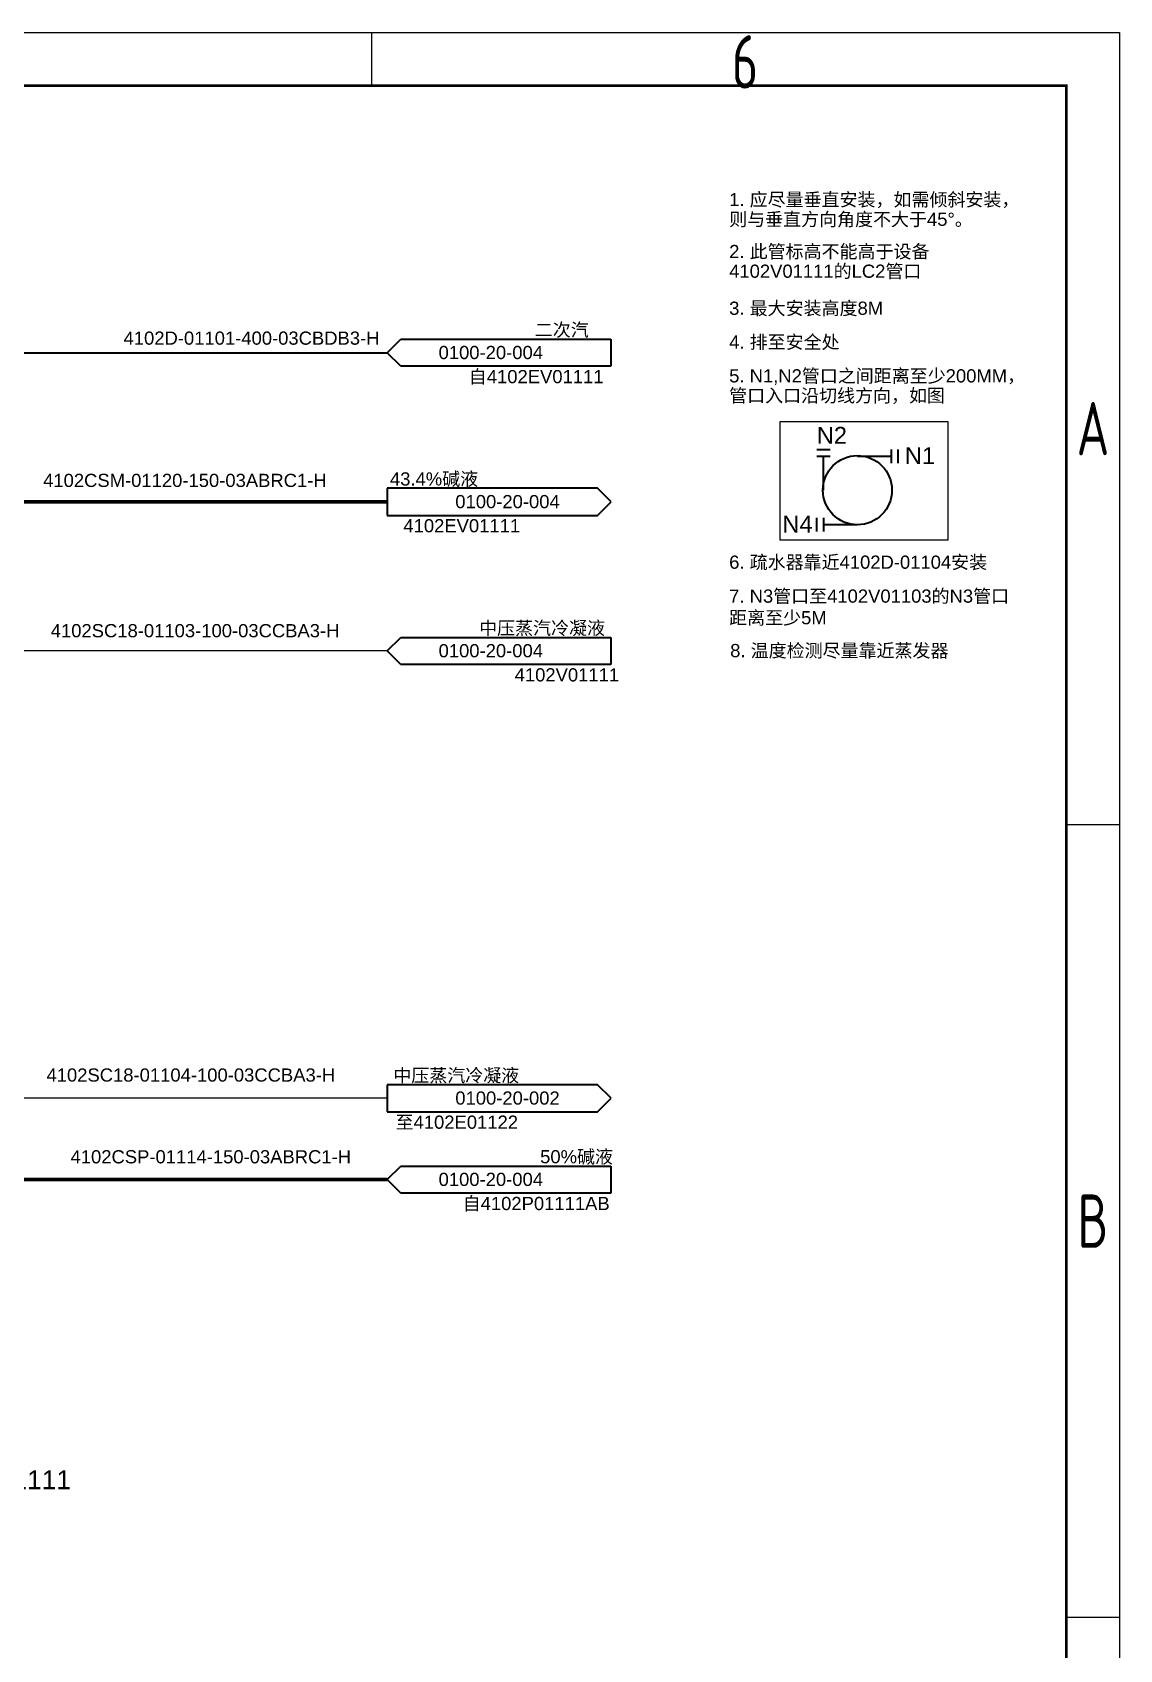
# Model space of a CAD drawing. Extents: x 757 to 8510, y -6585 to 527.
# Drawn here: x 4045.1 to 4248.8, y -580.7 to -277.6 of the extents above; entities that cross this region are included whole.
import ezdxf
from ezdxf.enums import TextEntityAlignment as Align
from ezdxf.xclip import XClip

# ---------------------------------------------------------------- set-up
doc = ezdxf.new("R2010")
doc.units = 0
doc.header["$MEASUREMENT"] = 0
doc.header["$XCLIPFRAME"] = 2
doc.layers.get('0').update_dxf_attribs({"linetype": 'CONTINUOUS'})
for name, color, linetype in [('10', 7, 'CONTINUOUS'), ('11', 7, 'CONTINUOUS'), ('ConsistencyChecks', 7, 'CONTINUOUS'), ('Default', 6, 'CONTINUOUS'), ('DrawingBorder', 7, 'CONTINUOUS'), ('Notes', 7, 'CONTINUOUS'), ('PUB_TITLE', 1, 'CONTINUOUS'), ('图框', 92, 'CONTINUOUS')]:
    doc.layers.add(name, color=color, linetype=linetype)
doc.styles.add('Arial', font='arial.ttf')
doc.styles.add('CD-Title Block', font='gbenor.shx', dxfattribs={"width": 0.8, "bigfont": 'gbcbig.shx'})
doc.styles.add('txt.shx', font='arial.ttf')

# ---------------------------------------------------------------- blocks, each defined once
blk = doc.blocks.new('0103-20-002-EMBED 2_DWG')
at = {"layer": 'Notes', "color": 7, "linetype": 'Continuous', "lineweight": 35}
for p, q in [((30.9, 21.15), (31, 21.15)), ((31.45, 21.15), (31.45, 21.05)), ((31.5, 21.05), (31.5, 21.15)), ((30.9, 21.1), (31, 21.1)), ((30.95, 20.85), (30.95, 21.1)), ((31.2, 21.1), (31.45, 21.1)), ((30.9, 20.545), (30.9, 20.645)), ((30.95, 20.645), (30.95, 20.545)), ((31.2, 20.595), (30.95, 20.595))]:
    blk.add_line(p, q, dxfattribs=at)
blk.add_circle((31.2, 20.85), 0.255, dxfattribs=at)
at = {"layer": 'Notes', "color": 7, "style": 'Arial'}
for s, p in [('N2', (30.9, 21.317)), ('N1', (31.55, 21.167)), ('N4', (30.646, 20.662))]:
    blk.add_text(s, height=0.125, dxfattribs=at).set_placement(p, align=Align.TOP_LEFT)
blk = doc.blocks.new('OFF-DRAWING1', base_point=(-22.23, 0))
at = {"color": 0, "linetype": 'ByBlock', "lineweight": -2}
for p, q in [((-3.81, 2.54), (-43.18, 2.54)), ((-43.18, 2.54), (-43.18, -2.54)), ((-1.27, 0), (-3.81, 2.54)), ((-3.81, -2.54), (-1.27, 0)), ((-43.18, -2.54), (-3.81, -2.54))]:
    blk.add_line(p, q, dxfattribs=at)
blk = doc.blocks.new('A1图框_H')
at = {"layer": '图框', "linetype": 'Continuous'}
for p, q in [((-130.16, 584), (-130.16, 574)), ((10, 435.5), (0, 435.5)), ((10, 287), (0, 287))]:
    blk.add_line(p, q, dxfattribs=at)
blk.add_lwpolyline([(-831, 584), (10, 584), (10, -10), (-831, -10)], close=True, dxfattribs=at)
at = {"layer": '图框', "linetype": 'Continuous', "const_width": 0.5}
blk.add_lwpolyline([(-806, 574), (0, 574), (0, 0), (-806, 0)], close=True, dxfattribs=at)
at = {"layer": '图框', "linetype": 'Continuous', "style": 'CD-Title Block', "width": 0.8}
for s, p in [('6', (-60.16, 578.47)), ('A', (5, 509.75)), ('B', (5, 361.25))]:
    blk.add_text(s, height=10, dxfattribs=at).set_placement(p, align=Align.MIDDLE)

msp = doc.modelspace()

# ---------------------------------------------------------------- linework, layer by layer
at = {"layer": '11', "color": 56, "linetype": 'Continuous', "lineweight": 35, "true_color": 0x808000}
msp.add_line((3764.57, -337.68), (4111.57, -337.68), dxfattribs=at)
at = {"layer": '11', "color": 56, "linetype": 'Continuous', "lineweight": 70, "true_color": 0x808000}
for points in [[(3995.36, -365.62), (4111.57, -365.62)], [(4111.57, -492.62), (3987.11, -492.62), (3987.11, -509.13)]]:
    msp.add_lwpolyline(points, dxfattribs=at)
at = {"layer": '11', "color": 30, "linetype": 'Continuous', "lineweight": 25, "true_color": 0xff8000}
for points in [[(4111.57, -393.56), (3981.39, -393.56)], [(4111.57, -477.38), (3981.39, -477.38)]]:
    msp.add_lwpolyline(points, dxfattribs=at)
at = {"layer": 'ConsistencyChecks', "color": 7, "linetype": 'Continuous', "lineweight": 9}
for p in [(4111.57, -337.68), (4111.57, -393.56), (4111.57, -477.38)]:
    msp.add_point(p, dxfattribs=at)
at = {"layer": 'ConsistencyChecks', "color": 5, "linetype": 'Continuous', "lineweight": 9}
for p in [(4111.57, -365.62), (4111.57, -492.62)]:
    msp.add_point(p, dxfattribs=at)
at = {"layer": 'PUB_TITLE', "color": 2}
msp.add_lwpolyline([(3407.75, -277.65), (4248.75, -277.65), (4248.75, -871.65), (3407.75, -871.65)], close=True, dxfattribs=at)

# ---------------------------------------------------------------- block references
at = {"layer": '11', "color": 56, "linetype": 'Continuous', "lineweight": 35, "true_color": 0x808000, "xscale": -1}
for p in [(4132.52, -337.68), (4132.52, -393.56), (4132.52, -492.62)]:
    msp.add_blockref('OFF-DRAWING1', p, dxfattribs=at)
at = {"layer": '11', "color": 56, "linetype": 'Continuous', "lineweight": 35, "true_color": 0x808000}
for p in [(4132.52, -365.62), (4132.52, -477.38)]:
    msp.add_blockref('OFF-DRAWING1', p, dxfattribs=at)
at = {"layer": 'DrawingBorder', "linetype": 'ByBlock'}
ref = msp.add_blockref('0103-20-002-EMBED 2_DWG', (3407.15, -893.03), dxfattribs=dict(at, xscale=25.4, yscale=25.4, zscale=25.4))
XClip(ref).set_block_clipping_path([(30.6284327675, 20.4833356637), (31.8698500315, 21.3538607252)])
at = {"layer": '图框', "linetype": 'Continuous'}
msp.add_blockref('A1图框_H', (4238.75, -861.65), dxfattribs=at)

# ---------------------------------------------------------------- texts
at = {"layer": '10', "color": 7, "style": 'Arial'}
msp.add_text('4102E01111', height=3.528, dxfattribs=at).set_placement((4038.34, -548.87), align=Align.MIDDLE_CENTER)
at = {"layer": '11', "color": 7}
for s, height, style, p in [('二次汽', 2.469, 'txt.shx', (4144.25, -333.39)), ('0100-20-004', 2.4694, 'Arial', (4130.96, -337.64)), ('自4102EV01111', 2.4694, 'txt.shx', (4139.46, -342.16)), ('43.4%%%碱液', 2.469, 'txt.shx', (4120.33, -361.33)), ('0100-20-004', 2.4694, 'Arial', (4134.09, -365.58)), ('4102EV01111', 2.4694, 'txt.shx', (4125.52, -370.1)), ('中压蒸汽冷凝液', 2.469, 'txt.shx', (4140.56, -389.27)), ('0100-20-004', 2.4694, 'Arial', (4130.96, -393.52)), ('4102V01111', 2.469, 'txt.shx', (4145.21, -398.04)), ('中压蒸汽冷凝液', 2.469, 'txt.shx', (4124.49, -473.09)), ('0100-20-002', 2.4694, 'Arial', (4134.09, -477.34)), ('至4102E01122', 2.4694, 'txt.shx', (4124.59, -481.86)), ('50%碱液', 2.469, 'txt.shx', (4147.02, -488.33)), ('0100-20-004', 2.4694, 'Arial', (4130.96, -492.58)), ('自4102P01111AB', 2.4694, 'txt.shx', (4139.46, -497.1))]:
    msp.add_text(s, height=height, dxfattribs=dict(at, style=style)).set_placement(p, align=Align.MIDDLE_CENTER)
at = {"layer": '11', "color": 7, "style": 'Arial'}
for s, p in [('4102D-01101-400-03CBDB3-H', (4086.14, -333.71)), ('4102CSP-01114-150-03ABRC1-H', (4078.51, -487.11))]:
    msp.add_text(s, height=2.4694, dxfattribs=at).set_placement(p, align=Align.TOP_CENTER)
for s, p in [('4102CSM-01120-150-03ABRC1-H', (4073.66, -362.84)), ('4102SC18-01103-100-03CCBA3-H', (4075.57, -391)), ('4102SC18-01104-100-03CCBA3-H', (4074.77, -474.26))]:
    msp.add_text(s, height=2.4694, dxfattribs=at).set_placement(p, align=Align.CENTER)
at = {"layer": 'Default', "color": 7, "style": 'txt.shx'}
for s, height, p in [('1. 应尽量垂直安装，如需倾斜安装，', 2.4694, (4175.61, -310.22)), ('则与垂直方向角度不大于45°。', 2.4694, (4175.61, -313.91)), ('2. 此管标高不能高于设备', 2.4694, (4175.61, -319.95)), ('4102V01111的LC2管口', 2.4694, (4175.61, -323.64)), ('3. 最大安装高度8M', 2.4694, (4175.61, -330.58)), ('4. 排至安全处', 2.469, (4175.61, -336.91)), ('5. N1,N2管口之间距离至少200MM，', 2.4694, (4175.61, -343.25)), ('管口入口沿切线方向，如图', 2.4694, (4175.61, -346.94)), ('6. 疏水器靠近4102D-01104安装', 2.4694, (4175.61, -378.16)), ('7. N3管口至4102V01103的N3管口', 2.4694, (4175.61, -384.52)), ('距离至少5M', 2.469, (4175.61, -388.57)), ('8. 温度检测尽量靠近蒸发器', 2.4694, (4175.8, -394.73))]:
    msp.add_text(s, height=height, dxfattribs=at).set_placement(p)

doc.saveas('drawing.dxf')
